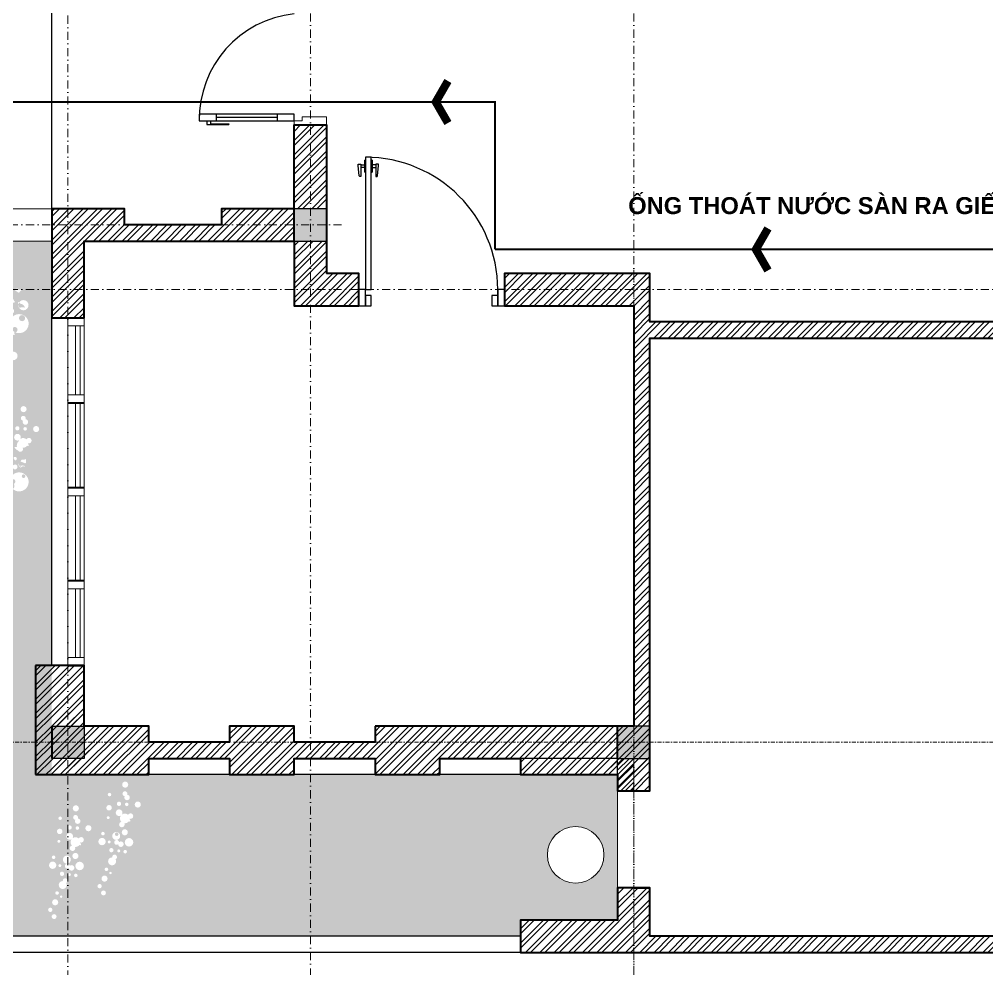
# Model space of a CAD drawing. Header units: millimetres. Extents: x 615730 to 2792744, y 139412 to 597571.
# Drawn here: x 719602 to 725585, y 266672 to 272544 of the extents above; entities that cross this region are included whole.
import ezdxf

# ---------------------------------------------------------------- set-up
doc = ezdxf.new("R2010")
doc.units = ezdxf.units.MM
doc.header["$MEASUREMENT"] = 0
for name, pattern in [('DASHDOT', [1, 0.5, -0.25, 0, -0.25]), ('DASHED2', [0.375, 0.25, -0.125]), ('HIDDEN2', [0.1875, 0.125, -0.0625])]:
    doc.linetypes.add(name, pattern=pattern)
doc.layers.get('0').update_dxf_attribs({"lineweight": 5})
for name, color, linetype, lineweight in [('AN_0.20', 2, 'Continuous', 20), ('CAT', 11, 'Continuous', 40), ('net dut', 6, 'DASHDOT', 40), ('NET-THAY', 4, 'Continuous', 20), ('NETNGOAITUONG', 1, 'Continuous', 40), ('NTHAY1', 61, 'Continuous', 25), ('thay', 7, 'Continuous', 15), ('TIM TRUC', 149, 'DASHDOT', 9), ('VATDUNG', 33, 'Continuous', 13), ('VLIEU', 250, 'Continuous', 9)]:
    doc.layers.add(name, color=color, linetype=linetype, lineweight=lineweight)
for name, color, linetype in [('CUA', 132, 'Continuous'), ('DOORS', 1, 'Continuous'), ('NET MANH', 252, 'Continuous'), ('SWING', 7, 'Continuous'), ('VL', 155, 'Continuous')]:
    doc.layers.add(name, color=color, linetype=linetype)
doc.styles.get("Standard").update_dxf_attribs({"font": ''})
doc.styles.get('Standard').set_extended_font_data('VNI-Avo')
pattern_1 = [(45, (54927.35999999975, -22939.3681772112), (-44.19417382415921, 44.19417382415922), []), (45, (54927.35999999975, -22908.1181772112), (-44.19417382415921, 44.19417382415922), [])]

# ---------------------------------------------------------------- blocks, each defined once
blk = doc.blocks.new('08PDRR02')
at = {"color": 0, "linetype": 'ByBlock'}
for p, q in [((1, 0), (0, 0)), ((0, 0), (0, -1)), ((1, -1), (1, 0)), ((0, -1), (1, -1))]:
    blk.add_line(p, q, dxfattribs=at)
blk = doc.blocks.new('08PDNB02')
at = {"color": 0, "linetype": 'ByBlock'}
for p, q in [((1.25, -0.5483018759876472), (1.25, 2.75)), ((1.25, 2.75), (1.539900709176152, 2.75)), ((1.539900709176152, 2.75), (1.689593226811208, 2.591192086091187)), ((1.689593226811208, 2.591192086091187), (1.94815302999903, -0.1292195517867825)), ((0, -1.625), (0, 1.625)), ((0, 1.625), (0.25, 1.625)), ((0.25, -1.625), (0.25, 1.625)), ((0.25, 0.375), (1.25, 0.375)), ((0.25, -1.625), (0, -1.625)), ((1.25, -0.375), (0.25, -0.375)), ((1.94815302999903, -0.5483018759876472), (1.25, -0.5483018759876472)), ((1.94815302999903, -0.1292195517867825), (1.94815302999903, -0.5483018759876472))]:
    blk.add_line(p, q, dxfattribs=at)
blk = doc.blocks.new('*U45')
at = {"layer": 'DOORS', "color": 0, "linetype": 'Continuous', "ltscale": 200}
for p, q in [((0, 15), (2.449212707644754e-15, 54.99999999999999)), ((900, 15), (900, 54.99999999999999)), ((-7.347638122934262e-15, -24.99999999999999), (-1.285836671513496e-14, -54.99999999999999)), ((900, -24.99999999999999), (900, -54.99999999999999))]:
    blk.add_line(p, q, dxfattribs=at)
at = {"layer": 'SWING', "color": 1, "linetype": 'Continuous', "ltscale": 200}
blk.add_arc((0, 54.99999999999999), 900, 0, 90, dxfattribs=at)
at = {"layer": 'DOORS', "color": 8, "linetype": 'Continuous', "ltscale": 200, "xscale": 25.4, "yscale": 25.4, "zscale": 25.4, "rotation": 180}
blk.add_blockref('08PDNB02', (5.143346686053984e-14, 895), dxfattribs=at)
at = {"layer": 'DOORS', "color": 0, "linetype": 'Continuous', "ltscale": 200, "xscale": 900, "yscale": 39.99999999999999, "rotation": 90}
blk.add_blockref('08PDRR02', (0, 54.99999999999999), dxfattribs=at)
at = {"layer": 'DOORS', "color": 8, "linetype": 'Continuous', "ltscale": 200, "xscale": 25.4, "yscale": -25.4, "zscale": 25.4}
blk.add_blockref('08PDNB02', (40.00000000000004, 895), dxfattribs=at)
at = {"layer": 'DOORS', "color": 0, "linetype": 'Continuous', "ltscale": 200, "xscale": 45, "yscale": 110}
for p in [(-45, 54.99999999999999), (900, 54.99999999999999)]:
    blk.add_blockref('08PDRR02', p, dxfattribs=at)
at = {"layer": 'DOORS', "color": 1, "linetype": 'Continuous', "ltscale": 200, "xscale": 39.99999999999999, "yscale": 69.99999999999999}
for p in [(0, 15), (860, 15)]:
    blk.add_blockref('08PDRR02', p, dxfattribs=at)

msp = doc.modelspace()

# ---------------------------------------------------------------- hatches: boundary and pattern name
at = {"layer": 'VLIEU', "ltscale": 10}
h = msp.add_hatch(dxfattribs=at)
h.set_pattern_fill('STEEL', color=256, scale=500, style=0)
h.set_pattern_definition(pattern_1)
h.paths.add_polyline_path([(721502.2038569878, 271890.786179322), (721302.203856988, 271890.7861793221), (721302.2038569875, 271372.201273662), (721502.2038569878, 271372.201273662)])
h.paths.add_polyline_path([(721502.2038569878, 271172.201273662), (721302.2038569875, 271172.201273662), (721302.2038569875, 270772.2012736623), (721702.2038569876, 270772.2012736623), (721702.2038569876, 270872.2007060981), (721702.2038569876, 270972.2012736623), (721502.2038569875, 270972.2012736623)])
h.paths.add_polyline_path([(723502.4818717848, 270972.2012736623), (722602.4818717848, 270972.2012736622), (722602.4818717848, 270772.2012736623), (723402.4818717849, 270772.2012736623), (723402.4818717849, 268172.2012736622), (721802.4818717848, 268172.2012736622), (721802.4818717847, 268072.2012736622), (721302.4818717847, 268072.2012736623), (721302.4818717847, 268172.2012736622), (720902.481871785, 268172.2012736622), (720902.4818717848, 268072.2012736621), (720402.4818717849, 268072.2012736619), (720402.4818717849, 268172.2012736622), (720002.481871785, 268172.2012736623), (720002.4818717848, 268547.2012736623), (719802.4818717848, 268547.2012736624), (719802.4818717849, 267872.2012736623), (720402.4818717849, 267872.2012736623), (720402.4818717849, 267972.2012736619), (720902.4818717849, 267972.201273662), (720902.4818717849, 267872.2012736623), (721302.4818717847, 267872.2012736623), (721302.4818717847, 267972.2012736622), (721802.4818717848, 267972.2012736622), (721802.4818717848, 267872.2012736623), (722202.4818717847, 267872.2012736623), (722202.4818717847, 267972.201273663), (722702.4818717848, 267972.2012736624), (722702.4818717848, 267872.2012736623), (723302.4818717848, 267872.2012736623), (723302.4818717848, 267772.2012736942), (723502.4818717848, 267772.2012736942), (723502.4818717849, 270572.2012736622), (726302.449559678, 270572.2012736622), (726302.449559678, 270972.2012736622), (725802.9418513179, 270972.2012736622), (725802.9418513179, 270672.2012736623), (723502.4818717848, 270672.2012736623)])
h.paths.add_polyline_path([(725902.9418513075, 270872.2012736622), (726202.449559678, 270872.2012736623), (726202.4495596777, 270672.2012736623), (725902.9418513179, 270672.2012736623)], flags=16)
h = msp.add_hatch(dxfattribs=at)
h.set_pattern_fill('STEEL', color=256, scale=500, style=0)
h.set_pattern_definition(pattern_1)
h.paths.add_polyline_path([(720002.4818717849, 271172.2012736622), (721302.2038569876, 271172.2012736622), (721302.2038569876, 271372.2012736623), (720852.4818718168, 271372.2012736622), (720852.4818718168, 271272.2012736622), (720252.4818717848, 271272.2012736622), (720252.4818717848, 271372.2012736623), (719802.4818717848, 271372.2012736622), (719802.485440801, 270697.2012736732), (720002.4854408009, 270697.201273673)])
h = msp.add_hatch(dxfattribs=at)
h.set_pattern_fill('DOTS', color=256, scale=800, style=0)
h.set_pattern_definition([(0, (143025.5651060522, 3649.573645811004), (25, 50), [0, -50])])
h.paths.add_polyline_path([(719802.4818717848, 270872.201273662), (719628.7193019177, 270872.201273662, 0.2791698936908309), (719601.1169252056, 270852.5591496853, -0.1496788180457777), (719573.2854586645, 270872.201273662), (719350.6803190347, 270872.201273662, -0.1251386798764001), (719352.0552786659, 270866.7935604277, -1), (719329.4117946625, 270866.7935604277, -0.1251386798764001), (719330.7867542936, 270872.201273662), (719310.4686257911, 270872.201273662, -1.045165343723486), (719291.6328523753, 270872.201273662), (719267.9209340485, 270872.201273662, -0.8483402534995225), (719242.2057010162, 270876.4498423247, -1.178772309665679), (719267.9209340485, 270872.201273662), (719291.6328523753, 270872.201273662, -0.9567864127961032), (719310.4686257911, 270872.201273662), (719330.7867542936, 270872.201273662, -0.5945670214746778), (719350.6803190347, 270872.201273662), (719573.2854586645, 270872.201273662, -0.01813803687176784), (719570.8244532163, 270875.6281940514, 0.001629016835042379), (719571.035270643, 270875.3131840538, 0.01519257728413483), (719592.4678373883, 270879.8775868579, 0.07301659489293857), (719589.0908961538, 270872.201273662), (719802.4818717848, 270872.2012736619), (719802.4818717848, 271172.2012736621), (719431.5518011764, 271172.2012736621, -0.206447565133079), (719437.4654415888, 271158.4893233104, -1), (719399.7579196861, 271158.4893233104, -0.206447565133079), (719405.6715600985, 271172.2012736621), (719311.8779226171, 271172.2012736621, -0.1986346321400656), (719315.7366504808, 271162.8713825228, -1), (719289.3194858091, 271162.8713825228, -0.1986346321400656), (719293.1782136727, 271172.2012736621), (719002.9517402073, 271172.2012736621), (719003.7822002441, 268072.2012736626), (719802.4818717848, 268072.2012736628)])
h.paths.add_polyline_path([(719479.2129367671, 269463.2205863892, -1), (719509.3791118439, 269463.2205863892, -1)], flags=16)
h.paths.add_polyline_path([(719457.3202344906, 269504.9389104385, -1), (719483.7373991623, 269504.9389104385, -1)], flags=16)
h.paths.add_polyline_path([(719481.9884696567, 269551.4191939613, -1), (719519.6959915593, 269551.4191939613, -1)], flags=16)
h.paths.add_polyline_path([(719530.2160918573, 269586.3110974227, -1), (719545.2991793957, 269586.3110974227, -1)], flags=16)
h.paths.add_polyline_path([(719501.3247848079, 269608.8342019307, -1), (719523.9682688112, 269608.8342019307, -1)], flags=16)
h.paths.add_polyline_path([(719643.7280640029, 269819.4269862195, 0.02050420258024211), (719639.7956922936, 269824.8933972853, -0.3236611527089041), (719618.041726565, 269820.9260401377, 0.1026758376668293), (719609.6110565471, 269809.1671239454, 0.02094026839648554), (719637.7106200705, 269798.1088666673, -0.05280690202155298), (719642.6548299931, 269800.6618692913, 0.02583207265718229)], flags=16)
h.paths.add_polyline_path([(719461.7934144964, 269814.1842350728, -0.006662065699599411), (719461.6271229457, 269814.1841176955), (719461.8581709042, 269809.5689003912)], flags=0)
h.paths.add_polyline_path([(719468.8837663057, 269677.5547372087), (719466.3827054065, 269673.221912782), (719463.6309139144, 269668.3284451483), (719460.6139820005, 269662.7284134707), (719455.4383540093, 269652.5976669165), (719453.7270575808, 269648.8249746059), (719458.8406473509, 269659.4367481298), (719464.6508855071, 269670.2217173206), (719471.2470523803, 269681.6488812703), (719473.1913356847, 269685.1221398685), (719475.0261834938, 269688.6283996711), (719476.6650580573, 269692.0367389554), (719478.119487207, 269695.3721178403), (719479.400998782, 269698.6594964702), (719480.5211206191, 269701.9238349689), (719481.4913805544, 269705.1900934699), (719482.3233064249, 269708.4832321058), (719483.0284260667, 269711.8282110051), (719483.6181503277, 269715.2322920076), (719484.1034220975, 269718.6319437568), (719484.495067274, 269721.9459366092), (719484.8039117566, 269725.0930409313), (719485.0407814444, 269727.9920270629), (719485.2739227277, 269731.4013490966), (719485.341900033, 269732.7207261692), (719484.929709802, 269725.6237611378), (719483.6450644437, 269714.753448421), (719481.2550434243, 269703.4155570859), (719476.846935565, 269692.1077235485), (719472.554929577, 269683.9060144009)], flags=16)
h.paths.add_polyline_path([(719402.2874752424, 269716.0704474135, 1.06115183113403e-06), (719402.2861363627, 269716.0697050425, -0.001886247379527131), (719402.5565465507, 269714.8388353488, 0.001304667385700557)], flags=16)
h.paths.add_polyline_path([(719508.0060216527, 269781.5995381351, -1.021745454102014), (719462.7414045708, 269780.6257127369, -0.2178648780056405), (719470.5777781098, 269797.7565585023, -0.004883071584761554), (719469.9464027606, 269798.6832054947), (719469.9463628735, 269798.6832652821, -0.1009053324029514), (719461.2849794017, 269819.9229889958, 0.09393504281357608), (719440.1688563934, 269823.2851658151, 0.1425181085463559), (719424.7964191571, 269818.3176368934, 0.05798291340595245), (719410.346641282, 269805.8593981183, 0.05832603439316813), (719399.220588085, 269790.5005766408, 0.02325490794928599), (719397.5491021526, 269787.1596903027, -0.0004238351756505598), (719397.4133055964, 269787.08527067, -0.07022105987329492), (719410.3470208949, 269805.8598109995, -0.05798095091623061), (719424.7963489026, 269818.3175892735, -0.1425194425514286), (719440.1689227083, 269823.2851677669, -0.1001243150340452), (719462.6040091714, 269819.430291003, 0.1001247843357809), (719471.333604811, 269840.4538991794), (719471.3336111372, 269840.4539313824), (719471.3336072423, 269840.4539115558, -1.031593876193405e-06), (719471.3335842431, 269840.4537944822, -0.1073748048279969), (719461.663781242, 269818.0778299887, 0.092625769421009), (719469.946415319, 269798.6831866708, 0.009685474083335345), (719470.5859737048, 269797.7636386371, -0.6269639889141899), (719508.0060216527, 269781.5995381351, 0.03514441359745466), (719519.4556035313, 269781.3505048688), (719519.4556587987, 269781.3505075522, -0.03514458339990316)], flags=16)
h.paths.add_polyline_path([(719563.961188306, 269725.5095538672, 0.01335148516330823), (719561.5000262695, 269726.2284117793, 196.3611499000912), (719562.3936633723, 269727.0278669419, 0.0124426353236436)], flags=16)
h.paths.add_polyline_path([(719555.6463844385, 269723.1956089447, 0.05251700118202779), (719551.9204880667, 269717.7063037271, 0.1276141162586946)], flags=16)
h.paths.add_polyline_path([(719523.0631481021, 269657.9592749362, -0.4188400221175216), (719547.979940302, 269682.4861991835, -1.090684520461011), (719577.9199443912, 269685.0884213656, -0.3085839560969184), (719568.3409267426, 269671.0454606971, -0.1416120249984353), (719572.1230967807, 269657.9592749362, -1)], flags=16)
h.paths.add_polyline_path([(719581.7139774824, 269716.7963197881, -0.003412223694273818), (719581.3260951819, 269716.9468293874, -0.01299634943628723), (719582.1801406154, 269716.2957568676, -0.0181455071859842)], flags=0)
h.paths.add_polyline_path([(719617.2023571028, 269717.9749514051, -1), (719639.8458411061, 269717.9749514051, -1)], flags=0)
h.paths.add_polyline_path([(719535.9908281225, 269785.30989983, -0.2133897436996395), (719539.1348172438, 269778.2785707927, -1), (719520.2657139054, 269778.2785707927, -0.6482750166394827), (719535.9908281224, 269785.30989983, 0.03037123677267972), (719555.9142562833, 269797.7805057758, -0.001009145487411263), (719555.843570716, 269797.8498980108, -0.01873325780013473), (719553.114678344, 269795.818976797), (719553.114764779, 269795.8190362274, -0.02595484025569606)], flags=16)
h.paths.add_polyline_path([(719568.3279709546, 269860.8100357473, 1.733178779319431e-06), (719568.3277917183, 269860.809849299)], flags=16)
h.paths.add_polyline_path([(719565.7981940744, 269831.0066256232, 0.1161692493581498), (719578.1149506315, 269815.1141420524, 0.3615635690357422), (719587.3681217341, 269826.237387389, 0.8030463452872454)], flags=16)
h.paths.add_polyline_path([(719616.0854431518, 269773.9853688201, -0.3687798659128179), (719637.0393035751, 269777.1306866322, 0.02815903798309113), (719636.7947557743, 269780.365095267, 0.2497367862189196), (719606.048456952, 269780.8491887708, -0.1851382739058737)], flags=16)
h.paths.add_polyline_path([(719560.739824023, 269775.4340803579, -1), (719590.9299693668, 269775.4340803579, -1)], flags=16)
h.paths.add_polyline_path([(719622.6214652691, 269763.4925901763, -0.02607014872972304), (719617.5826057422, 269766.8626925799, -0.3423753387093789), (719596.0175440955, 269799.1421593759, 0.1720216887169017), (719617.6302142105, 269766.8271636713, -0.1041171312763483)], flags=16)
h.paths.add_polyline_path([(719479.7394719756, 269829.9362471406, -1), (719502.3822559825, 269829.9362471406, -1)], flags=16)
h.paths.add_polyline_path([(719550.410660423, 269855.3361902834), (719550.4107071478, 269855.3363288254)], flags=16)
h.paths.add_polyline_path([(719523.9589505454, 269919.108250959, -0.4156655146779393), (719514.4776534184, 269928.5426868225, -0.5466488079373537), (719527.8475128212, 269937.1173074112, -0.01146545179406064), (719529.6658989056, 269942.8827239792, -0.3206630327424461), (719520.328479841, 269975.1318205395, -0.2657417850283385), (719511.958284398, 269989.7684031005, -1), (719545.9228104065, 269989.7684031005, -0.5801011103979962), (719520.328479841, 269975.1318205395, 0.3206630327428263), (719529.6658989057, 269942.8827239792, 0.01146545179412707), (719527.8475128212, 269937.1173074112, -0.2544966776425579), (719533.2495131558, 269929.8937764716, 0.2508931967160348), (719571.614319641, 269951.5342659118, -0.09377545045952086), (719570.1806360238, 269959.1112811806, -1), (719611.6588313394, 269959.1112811806, -0.1337764366802775), (719608.793121859, 269948.592147817, -0.3530653573052666), (719646.6034833789, 269946.2876716793, -0.7694270981227407), (719678.3116021269, 269937.8811963595, -0.5047524582169424), (719656.3453157521, 269921.665500399, -0.05010808312551202), (719655.278958095, 269915.7293858817, -0.4356708998420343), (719661.3506384785, 269910.0838171784, -0.7319499690025187), (719651.0641365846, 269906.821640173, -0.2751212240202434), (719622.9840950358, 269894.0176871861, -0.02313699333669648), (719623.6651039053, 269892.602150671, -0.009877444449969762), (719624.9284528128, 269892.8724326615, 0.009877444449969762), (719623.6651039053, 269892.602150671, -0.1008762436740893), (719625.0198853721, 269885.9554163192, -0.7467220224844348), (719593.7954163878, 269876.7057230503, -0.1318569367985414), (719571.0352706431, 269896.4896047154, 0.01173331203679479), (719587.6132930347, 269899.9004545775, -0.2637591290935689), (719597.6543858274, 269933.5515065254, -0.07237729262956603), (719601.5620566007, 269941.3109684152, -0.4633626219100899), (719571.614319641, 269951.5342659118, -0.2508931967162197), (719533.2495131558, 269929.8937764715, -0.4554604529848953), (719523.9589505455, 269919.108250959, 0.005055773092207235), (719523.6064336852, 269916.4656259425), (719523.6064164288, 269916.4654857817), (719523.6064280764, 269916.4655803867), (719523.60641759, 269916.465495214, -0.005056022873058241)], flags=16)
h.paths.add_polyline_path([(719414.362732351, 269901.11284488), (719414.3628974356, 269901.112814843)], flags=16)
h.paths.add_polyline_path([(719438.8776862997, 269974.571969829, 257.5233085118368), (719438.7196447621, 269974.7057645078, 1047.331228043867), (719438.681104264, 269974.7390375772, 359.0759797726528), (719438.5694214307, 269974.8369238578, 0.007622861196941244), (719438.8776806965, 269974.5719744984)], flags=16)
h.paths.add_polyline_path([(719577.1100482494, 270014.0527735002, -1), (719603.5272129211, 270014.0527735002, -1)], flags=16)
h.paths.add_polyline_path([(719626.9502390422, 270010.7102594079, -1), (719649.5930230492, 270010.7102594079, -1)], flags=16)
h.paths.add_polyline_path([(719687.5484821264, 270009.6707142878, -1), (719725.2560040291, 270009.6707142878, -1)], flags=16)
h.paths.add_polyline_path([(719623.1689960887, 270053.2384942072, -0.1263117243047183), (719625.2673086582, 270061.4120613672, -0.3821787446142663), (719611.8380151895, 270076.4152543297, -1), (719642.0288605297, 270076.4152543297, -0.1065256808995646), (719640.689051494, 270070.1979495173, -0.4047218881372984), (719657.1058445782, 270053.2384942072, -1)], flags=16)
h.paths.add_polyline_path([(719520.3543780219, 270071.18510064, -1), (719542.9971620289, 270071.18510064, -1)], flags=16)
h.paths.add_polyline_path([(719392.0814029769, 270149.0738976834, -1), (719422.2475780536, 270149.0738976834, -1)], flags=16)
h.paths.add_polyline_path([(719609.7953084987, 270132.6789206105, -1), (719647.5028304014, 270132.6789206105, -1)], flags=16)
h.paths.add_polyline_path([(719370.1887007003, 270190.7922217327, -1), (719396.605865372, 270190.7922217327, -1)], flags=16)
h.paths.add_polyline_path([(719394.8569358664, 270237.2725052555, -1), (719432.564457769, 270237.2725052555, -1)], flags=16)
h.paths.add_polyline_path([(719443.084558067, 270272.164408717, -1), (719458.1676456054, 270272.164408717, -1)], flags=16)
h.paths.add_polyline_path([(719414.1932510176, 270294.687513225, -1), (719436.836735021, 270294.687513225, -1)], flags=16)
h.paths.add_polyline_path([(719435.9316143119, 270343.8125862305, -0.4188400221175216), (719460.8484065117, 270368.3395104777, -1.090684520461011), (719490.788410601, 270370.9417326598, -0.3085839560969184), (719481.2093929524, 270356.8987719913, -0.1416120249984353), (719484.9915629905, 270343.8125862305, -1)], flags=16)
h.paths.add_polyline_path([(719530.0708233125, 270403.8282626993, -1), (719552.7143073159, 270403.8282626993, -1)], flags=16)
h.paths.add_polyline_path([(719442.8647296663, 270413.4845445963, -1), (719469.281894338, 270413.4845445963, -1)], flags=16)
h.paths.add_polyline_path([(719492.2826903145, 270408.8198045543, -1), (719511.1368451521, 270408.8198045543, -1)], flags=16)
h.paths.add_polyline_path([(719498.019867587, 270449.4103566908, -0.6255436673311251), (719473.6082902327, 270461.2873916521, -0.948349717457897), (719503.7136881398, 270462.8846879004, -0.6468157331623009), (719531.9668633708, 270450.1817829444, -0.9775337329442508)], flags=16)
h.paths.add_polyline_path([(719375.6098707805, 270466.4790240311, -1), (719420.8954387943, 270466.4790240311, -1)], flags=16)
h.paths.add_polyline_path([(719538.6871731854, 270461.8969262833, -1), (719591.5208025324, 270461.8969262833, -1)], flags=16)
h.paths.add_polyline_path([(719433.1341801152, 270464.1318820869, -1), (719452.0032834536, 270464.1318820869, -1)], flags=16)
h.paths.add_polyline_path([(719461.3990531686, 270501.1797383373, -1), (719510.4773514898, 270501.1797383373, -1)], flags=16)
h.paths.add_polyline_path([(719477.6121535796, 270512.0906986832, -1), (719500.236587944, 270512.0906986832, -1)], flags=0)
h.paths.add_polyline_path([(719392.6079381853, 270515.7895584348, -1), (719415.2507221922, 270515.7895584348, -1)], flags=16)
h.paths.add_polyline_path([(719520.1743049172, 270523.8058420222, -1), (719557.9132115907, 270523.8058420222, -1)], flags=16)
h.paths.add_polyline_path([(719461.7934144964, 270793.0078144111, -0.006662065699599411), (719461.6271229457, 270793.0076970339), (719461.8581709042, 270788.392479729)], flags=16)
h.paths.add_polyline_path([(719503.9238255733, 270571.8087276134, -0.3617409621655041), (719517.8254615747, 270588.5092364085, -0.1991286138631153), (719508.9722382894, 270609.8576837689, -0.1265645266707661), (719512.7170581666, 270624.4148163224, -0.01685252239146907), (719511.8462853435, 270625.8549762959, -0.1123313450343291), (719502.78488191, 270624.2497783388, -0.001264226256619451), (719502.9485352638, 270623.9685347569, 0.001264226256619451), (719502.78488191, 270624.2497783388, -0.4036139171728475), (719483.0506135022, 270645.2149570303, 0.06987746570895532), (719466.9380257835, 270653.0075261501), (719466.382705409, 270652.0454921222), (719463.6309139131, 270647.1520244883), (719460.6139820013, 270641.5519928107), (719455.438354009, 270631.4212462549), (719453.7270575749, 270627.6485539346), (719458.840647356, 270638.2603274781), (719464.6508855051, 270649.0452966572), (719471.2470523583, 270660.4724605711), (719473.1913356825, 270663.9457192046), (719475.0261834945, 270667.45197901), (719476.6650580561, 270670.860318291), (719478.1194872068, 270674.1956971803), (719479.4009987827, 270677.4830758083), (719480.5211206195, 270680.7474143082), (719481.4913805538, 270684.0136728064), (719482.3233064245, 270687.3068114438), (719483.0284260671, 270690.651790344), (719483.6181503284, 270694.0558713428), (719484.1034220974, 270697.4555230966), (719484.4950672738, 270700.7695159504), (719484.8039117561, 270703.9166202642), (719485.0407814444, 270706.8156063983), (719485.273922728, 270710.2249284434), (719485.3419000324, 270711.5443054952), (719484.9297098017, 270704.4473404727), (719483.6450644439, 270693.57702776), (719481.2550434241, 270682.2391364236), (719476.8469355645, 270670.9313028867), (719472.5549295768, 270662.729593739), (719468.8837663057, 270656.3783165471), (719466.9380257834, 270653.00752615, -0.06987746570906875), (719483.0506135022, 270645.2149570304, -0.6889522554692592), (719519.4287069719, 270658.5838696188, -0.04739962565462066), (719523.5502691003, 270660.8927312535, 0.2316660395633185), (719536.3343532379, 270639.8932521097, -0.2112528267937542), (719559.4719495886, 270632.1409829735, -0.7694270981227407), (719591.1800683367, 270623.7345076537, -0.5047524582169424), (719569.2137819618, 270607.5188116932, -0.05010808312551202), (719568.1474243047, 270601.582697176, -0.4356708998420343), (719574.2191046883, 270595.9371284726, -0.7319499690025187), (719563.9326027944, 270592.6749514673, -0.2751212240202434), (719535.8525612456, 270579.8709984803, -0.1243033576887699), (719537.8883515819, 270571.8087276134, -1)], flags=16)
h.paths.add_polyline_path([(719402.2874752424, 270694.8940267519, 1.06115183113403e-06), (719402.2861363627, 270694.8932843808, -0.001886247379527131), (719402.5565465507, 270693.6624146872, 0.001304667385700557)], flags=16)
h.paths.add_polyline_path([(719427.3461196282, 270614.3959981167, -1), (719446.2152229666, 270614.3959981167, -1)], flags=16)
h.paths.add_polyline_path([(719191.4223743269, 270612.0391954118, -1), (719221.5885494036, 270612.0391954118, -1)], flags=16)
h.paths.add_polyline_path([(719169.5296720503, 270653.7575194612, -1), (719195.946836722, 270653.7575194612, -1)], flags=16)
h.paths.add_polyline_path([(719424.8267506077, 270675.6217143948, -1), (719458.7912766163, 270675.6217143948, -1)], flags=16)
h.paths.add_polyline_path([(719326.3764379886, 270719.0901033063, 1.366103059881448e-06), (719326.3767909483, 270719.0900379029, -1.092573543117164e-06)], flags=16)
h.paths.add_polyline_path([(719482.3094498259, 270767.1076821427), (719482.3095999461, 270767.1076157864, -1.419121430205162e-06)], flags=16)
h.paths.add_polyline_path([(719567.7965368773, 270788.4904869742, 0.00584580416464607), (719575.2139252742, 270796.504584301, -0.2185151315939041), (719561.9167084442, 270830.5865634864, 0.04497890011898032), (719559.4480691233, 270824.3597761321, -0.07872151121937748), (719560.371296611, 270818.5322319047, -0.1233098575820852), (719558.1460620069, 270809.6464897563, 0.1598088619364221)], flags=16)
h.paths.add_polyline_path([(719558.602675706, 270705.0773148705, 0.03054330636604717), (719557.5098400894, 270705.9230735268, 0.06169008405328937), (719545.7200605917, 270706.5032447139, 0.2744915960169942), (719539.8187052519, 270696.5635707022, 0.3449378511415891), (719548.425178578, 270685.5725228235, -0.1792548040222803)], flags=16)
h.paths.add_polyline_path([(719638.1244702388, 270695.524025582, -1), (719600.4169483362, 270695.524025582, -1)], flags=0)
h.paths.add_polyline_path([(719489.9785144591, 270699.9060847944, -1), (719516.3956791308, 270699.9060847944, -1)], flags=16)
h.paths.add_polyline_path([(719194.1979072164, 270700.2378029839, -1), (719231.905429119, 270700.2378029839, -1)], flags=16)
h.paths.add_polyline_path([(719562.3936633723, 270705.8514462803, 89.07896967459651), (719564.4198037486, 270707.5483379099, 0.0112259942345408), (719562.3936633723, 270705.8514462803, -0.1106603897863705), (719552.2717282157, 270722.1392707971, -0.4015933128421109), (719536.0374622984, 270739.0918055014, -0.1263117243047183), (719538.135774868, 270747.2653726614, -0.3821787446142663), (719524.7064813992, 270762.268565624, -1), (719554.8973267394, 270762.268565624, -0.1065256808995646), (719553.5575177037, 270756.0512608115, -0.4047218881372984), (719569.974310788, 270739.0918055014, -0.4269474473597443), (719552.2717282157, 270722.1392707971, 0.1106603897866629)], flags=16)
h.paths.add_polyline_path([(719242.425529417, 270735.1297064454, -1), (719257.5086169554, 270735.1297064454, -1)], flags=16)
h.paths.add_polyline_path([(719516.2399633317, 270792.0785021284, -0.05798087175081409), (719498.2718477249, 270785.6656124782, -1.44533533742397e-06), (719498.2716848489, 270785.6655748606, 0.05798383423263697), (719516.2406874862, 270792.0788596921, 0.05832512012679757), (719532.1541944516, 270802.3954266314), (719532.1542208389, 270802.3954484848, -0.05832770925987227)], flags=16)
h.paths.add_polyline_path([(719604.7244326121, 270758.9550328915, -0.2620050552180015), (719636.7947557743, 270759.1886746053, 0.3764720878292945), (719608.1892633494, 270784.2223813717, -0.02830581359076295), (719609.6110565473, 270787.9907032838, -0.01173331203678358), (719594.2997924435, 270795.2038797508, 0.1665990127305149)], flags=16)
h.paths.add_polyline_path([(719616.8804502457, 270745.9297798881, 0.0002500227523497622), (719616.9102553577, 270745.9190668802, 3999.635995531633)], flags=16)
h.paths.add_polyline_path([(719433.2228442316, 270757.0384119342, -1), (719455.8656282387, 270757.0384119342, -1)], flags=16)
h.paths.add_polyline_path([(719235.2725856618, 270806.7778839589, -0.4188400221175216), (719260.1893778617, 270831.3048082062, -1.090684520461011), (719290.129381951, 270833.9070303882, -0.3085839560969184), (719280.5503643024, 270819.8640697197, -0.1416120249984353), (719284.3325343404, 270806.7778839589, -1)], flags=16)
h.paths.add_polyline_path([(719213.5342223676, 270757.6528109534, -1), (719236.177706371, 270757.6528109534, -1)], flags=16)
h.paths.add_polyline_path([(719414.362732351, 270879.9364242184), (719414.3628974356, 270879.9363941814)], flags=16)
h.paths.add_polyline_path([(719343.3779758449, 270908.923895698, -0.09462611556821224), (719331.2521236942, 270914.5215241588, -1.017950970626333), (719297.360838937, 270912.3756544192, -0.6255436673311251), (719272.9492615827, 270924.2526893805, -0.948349717457897), (719303.0546594898, 270925.8499856289, -0.6184534023545084), (719331.2521236942, 270914.5215241588, 0.09462611556803625), (719343.3779758449, 270908.923895698, -0.1633508538504949), (719338.0281445354, 270924.8622240117, -1), (719390.8617738824, 270924.8622240117, -0.7191718159512451)], flags=16)
h.paths.add_polyline_path([(719438.8776862997, 270953.3955491674, 257.5233085118368), (719438.7196447621, 270953.5293438461, 1047.331228043867), (719438.681104264, 270953.5626169156, 359.0759797726528), (719438.5694214307, 270953.6605031962, 0.007622861196941244), (719438.8776806965, 270953.3955538368)], flags=16)
h.paths.add_polyline_path([(719174.9508421305, 270929.4443217595, -1), (719220.2364101443, 270929.4443217595, -1)], flags=16)
h.paths.add_polyline_path([(719232.4751514652, 270927.0971798153, -1), (719251.3442548036, 270927.0971798153, -1)], flags=16)
h.paths.add_polyline_path([(719260.7400245186, 270964.1450360658, -1), (719309.8183228398, 270964.1450360658, -1)], flags=16)
h.paths.add_polyline_path([(719276.9531249296, 270975.0559964117, -1), (719299.577559294, 270975.0559964117, -1)], flags=0)
h.paths.add_polyline_path([(719319.5152762672, 270986.7711397506, -1), (719357.2541829407, 270986.7711397506, -1)], flags=16)
h.paths.add_polyline_path([(719191.9489095353, 270978.7548561632, -1), (719214.5916935422, 270978.7548561632, -1)], flags=16)
h.paths.add_polyline_path([(719303.2647969233, 271034.7740253418, -0.3617409621655041), (719317.1664329247, 271051.4745341369, -0.1991286138631153), (719308.3132096394, 271072.8229814973, -0.1539560340617743), (719313.7714941604, 271090.1295774379, -0.5824465629006959), (719282.3900735835, 271107.9298902033, -1), (719323.8682688992, 271107.9298902033, -0.1337764366802775), (719321.0025594187, 271097.4107568396, -0.3530653573052666), (719358.8129209386, 271095.1062807019, -0.7694270981227407), (719390.5210396866, 271086.6998053821, -0.5047524582169424), (719368.5547533118, 271070.4841094217, -0.05010808312551202), (719367.4883956547, 271064.5479949044, -0.4356708998420343), (719373.5600760382, 271058.902426201, -0.7319499690025187), (719363.2735741443, 271055.6402491957, -0.2751212240202434), (719335.1935325955, 271042.8362962087, -0.1243033576887699), (719337.2293229318, 271034.7740253418, -1)], flags=16)
h.paths.add_polyline_path([(719226.6870909781, 271077.3612958451, -1), (719245.5561943166, 271077.3612958451, -1)], flags=16)
h.paths.add_polyline_path([(719224.1677219577, 271138.5870121232, -1), (719258.1322479662, 271138.5870121232, -1)], flags=16)
h.paths.add_polyline_path([(719339.1596766019, 271159.5288684306, -1), (719361.8024606089, 271159.5288684306, -1)], flags=16)
h.paths.add_polyline_path([(719902.4818717848, 267872.2012736623), (719802.4818717848, 267872.2012736623), (719802.4818717848, 268072.2012736628), (719003.7822002441, 268072.2012736626), (719004.1036686455, 266872.2012736621), (719902.4818717849, 266872.2012736622), (719902.4818717849, 267291.8306982418, -0.4824534005474498), (719883.9858654252, 267306.537664925, -0.4824534005474498), (719902.4818717849, 267321.2446316082), (719902.4818717849, 267322.6781880368, -0.4907231326031582), (719871.7766283611, 267346.4300116102, -0.4907231326031582), (719902.4818717849, 267370.1818351836), (719902.4818717849, 267473.080205688, -0.2479863855327936), (719893.426677426, 267490.2148657477, -0.2479863855320488), (719902.4818717849, 267507.3495258074), (719902.4818717849, 267537.9703865258, -0.1448102361948952), (719900.3560896516, 267545.1563580672, -0.1448102361948952), (719902.4818717849, 267552.3423296086)])
h.paths.add_polyline_path([(719866.243203431, 267602.2886852071, -1), (719843.6004194241, 267602.2886852071, -1)], flags=16)
h.paths.add_polyline_path([(719869.1688518088, 267520.8719876676, -1), (719835.2043258002, 267520.8719876676, -1)], flags=16)
h.paths.add_polyline_path([(719856.592798159, 267459.6462713896, -1), (719837.7236948207, 267459.6462713896, -1)], flags=16)
h.paths.add_polyline_path([(719825.6282973847, 267361.0398317077, -1), (719802.9855133778, 267361.0398317077, -1)], flags=16)
h.paths.add_polyline_path([(719831.2730139868, 267311.7292973039, -1), (719785.987445973, 267311.7292973039, -1)], flags=16)
h.paths.add_polyline_path([(719862.380858646, 267309.3821553598, -1), (719843.5117553077, 267309.3821553598, -1)], flags=16)
h.paths.add_polyline_path([(719879.6594695305, 267258.7348178691, -1), (719853.2423048588, 267258.7348178691, -1)], flags=16)
h.paths.add_polyline_path([(719901.1659857936, 267216.1920059327, -0.30858395609836), (719891.5869681449, 267202.1490452642, -0.1416120249984353), (719895.369138183, 267189.0628595033, -1), (719846.3091895044, 267189.0628595033, -0.4188400221175216), (719871.2259817042, 267213.5897837506, -1.090684520412401)], flags=16)
h.paths.add_polyline_path([(719847.2143102135, 267139.9377864978, -1), (719824.5708262101, 267139.9377864978, -1)], flags=16)
h.paths.add_polyline_path([(719842.9420329615, 267082.5227785283, -1), (719805.2345110589, 267082.5227785283, -1)], flags=16)
h.paths.add_polyline_path([(719868.5452207979, 267117.4146819898, -1), (719853.4621332595, 267117.4146819898, -1)], flags=16)
h.paths.add_polyline_path([(719806.9834405645, 267036.0424950056, -1), (719780.5662758928, 267036.0424950056, -1)], flags=16)
h.paths.add_polyline_path([(719832.6251532461, 266994.3241709563, -1), (719802.4589781694, 266994.3241709563, -1)], flags=16)
h.paths.add_polyline_path([(721402.4818717852, 267872.2012736623), (719902.4818717848, 267872.2012736623), (719902.4818717848, 267552.3423296085, -0.7470144280441388), (719926.7732543233, 267545.1563580672, -0.747014428035967), (719902.4818717849, 267537.9703865258), (719902.4818717849, 267507.3495258075, -0.6025815851726625), (719934.9048727417, 267490.2148657477, -0.1337764366802775), (719932.0391632612, 267479.695732384, -0.3530653573052666), (719969.8495247811, 267477.3912562464, -0.7694270981227407), (720001.5576435291, 267468.9847809265, -0.5047524582169424), (719979.5913571543, 267452.7690849661, -0.05010808312551202), (719978.5249994972, 267446.8329704488, -0.4356708998420343), (719984.5966798807, 267441.1874017455, -0.7319499690025187), (719974.3101779869, 267437.9252247401, -0.2751212240202434), (719946.230136438, 267425.1212717532, -0.1243033576887699), (719948.2659267744, 267417.0590008863, -1), (719914.3014007658, 267417.0590008863, -0.3617409621655041), (719928.2030367672, 267433.7595096814, -0.1991286138631153), (719919.3498134819, 267455.1079570418, -0.1539560340617743), (719924.8080980029, 267472.4145529823, -0.2922481937323555), (719902.4818717849, 267473.080205688), (719902.4818717849, 267370.1818351836, -0.3416307537319982), (719920.8549266823, 267346.4300116102, -0.3416307537319982), (719902.4818717849, 267322.6781880368), (719902.4818717849, 267321.2446316082, -0.3196468434560844), (719914.0912633323, 267308.1349611733, -0.6468157331623009), (719942.3444385633, 267295.4320562172, -0.9775337329442508), (719908.3974427795, 267294.6606299637, -0.1099176085289996), (719902.4818717849, 267291.8306982418), (719902.4818717849, 266872.2012736622), (721402.4818717856, 266872.2012736623)])
h.paths.add_polyline_path([(720254.331522528, 267453.5666782518, -1), (720307.165151875, 267453.5666782518, -1)], flags=16)
h.paths.add_polyline_path([(720316.0612976787, 267687.1937775505, -1), (720353.7688195814, 267687.1937775505, -1)], flags=16)
h.paths.add_polyline_path([(720284.8581313044, 267599.1885636617, -0.05010808312551202), (720283.7917736473, 267593.2524491444, -0.4356708998420343), (720289.8634540308, 267587.6068804411, -0.7319499690025187), (720279.5769521369, 267584.3447034357, -0.2751212240202434), (720251.4969105881, 267571.5407504488, -0.1243033576887699), (720253.5327009244, 267563.4784795819, -1), (720219.5681749159, 267563.4784795819, -0.3617409621655041), (720233.4698109173, 267580.178988377, -0.1991286138631153), (720224.616587632, 267601.5274357374, -0.1539560340617743), (720230.074872153, 267618.8340316779, -0.5824465629006959), (720198.693451576, 267636.6343444433, -1), (720240.1716468917, 267636.6343444433, -0.1337764366802775), (720237.3059374113, 267626.1152110797, -0.3530653573052666), (720275.1162989312, 267623.810734942, -0.7694270981227407), (720306.8244176792, 267615.4042596222, -0.5047524582169424)], flags=16)
h.paths.add_polyline_path([(720235.8186542598, 267515.4755939906, -1), (720273.5575609333, 267515.4755939906, -1)], flags=16)
h.paths.add_polyline_path([(720245.7151726551, 267395.4980146678, -1), (720268.3586566584, 267395.4980146678, -1)], flags=16)
h.paths.add_polyline_path([(720213.6642169296, 267441.0801086593, -0.6255436673311251), (720189.2526395753, 267452.9571436206, -0.948349717457897), (720219.3580374824, 267454.5544398689, -0.6468157331623009), (720247.6112127134, 267441.8515349128, -0.9775337329442508)], flags=16)
h.paths.add_polyline_path([(720207.9270396569, 267400.4895565227, -1), (720226.7811944947, 267400.4895565227, -1)], flags=16)
h.paths.add_polyline_path([(720255.4630545945, 267688.2333226706, -1), (720278.1058386015, 267688.2333226706, -1)], flags=16)
h.paths.add_polyline_path([(720177.0434025112, 267492.8494903058, -1), (720226.1217008324, 267492.8494903058, -1)], flags=16)
h.paths.add_polyline_path([(720251.681811641, 267730.7615574699, -0.1263117243047183), (720253.7801242105, 267738.9351246299, -0.3821787446142663), (720240.3508307418, 267753.9383175924, -1), (720270.541676082, 267753.9383175924, -0.1065256808995646), (720269.2018670463, 267747.72101278, -0.4047218881372984), (720285.6186601305, 267730.7615574699, -1)], flags=16)
h.paths.add_polyline_path([(720193.2565029222, 267503.7604506517, -1), (720215.8809372865, 267503.7604506517, -1)], flags=0)
h.paths.add_polyline_path([(720196.853742295, 267348.5685239598, -0.1416120249984353), (720200.635912333, 267335.4823381989, -1), (720151.5759636544, 267335.4823381989, -0.4188400221175216), (720176.4927558543, 267360.0092624462, -1.090684520461011), (720206.4327599435, 267362.6114846283, -0.3085839560969184)], flags=16)
h.paths.add_polyline_path([(720158.5090790088, 267405.1542965648, -1), (720184.9262436805, 267405.1542965648, -1)], flags=16)
h.paths.add_polyline_path([(720205.6228638017, 267691.5758367628, -1), (720232.0400284734, 267691.5758367628, -1)], flags=16)
h.paths.add_polyline_path([(720148.7785294577, 267455.8016340554, -1), (720167.6476327962, 267455.8016340554, -1)], flags=16)
h.paths.add_polyline_path([(720238.308124051, 267810.2019838732, -1), (720276.0156459537, 267810.2019838732, -1)], flags=16)
h.paths.add_polyline_path([(720158.7289074096, 267263.8341606854, -1), (720173.811994948, 267263.8341606854, -1)], flags=16)
h.paths.add_polyline_path([(720142.9904689707, 267606.0657500852, -1), (720161.8595723092, 267606.0657500852, -1)], flags=16)
h.paths.add_polyline_path([(720129.8376003602, 267286.3572651934, -1), (720152.4810843635, 267286.3572651934, -1)], flags=16)
h.paths.add_polyline_path([(720091.254220123, 267458.1487759996, -1), (720136.5397881368, 267458.1487759996, -1)], flags=16)
h.paths.add_polyline_path([(720140.4710999503, 267667.2914663632, -1), (720174.4356259588, 267667.2914663632, -1)], flags=16)
h.paths.add_polyline_path([(720108.2522875279, 267507.4593104033, -1), (720130.8950715348, 267507.4593104033, -1)], flags=16)
h.paths.add_polyline_path([(720110.501285209, 267228.9422572239, -1), (720148.2088071116, 267228.9422572239, -1)], flags=16)
h.paths.add_polyline_path([(720148.8671935742, 267748.7081639027, -1), (720171.5099775812, 267748.7081639027, -1)], flags=16)
h.paths.add_polyline_path([(720137.8919273962, 267140.7436496519, -1), (720107.7257523194, 267140.7436496519, -1)], flags=16)
h.paths.add_polyline_path([(720085.8330500429, 267182.4619737012, -1), (720112.2502147146, 267182.4619737012, -1)], flags=16)
h.paths.add_polyline_path([(720010.7945235287, 267540.7742988549, -1), (720048.5020454313, 267540.7742988549, -1)], flags=16)
h.paths.add_polyline_path([(719949.0647483778, 267307.1471995562, -1), (720001.8983777249, 267307.1471995562, -1)], flags=16)
h.paths.add_polyline_path([(719946.4150374909, 267584.3420787743, -0.1263117243047183), (719948.5133500604, 267592.5156459343, -0.3821787446142663), (719935.0840565917, 267607.5188388968, -1), (719965.2749019319, 267607.5188388968, -0.1065256808995646), (719963.9350928962, 267601.3015340844, -0.4047218881372984), (719980.3518859805, 267584.3420787743, -1)], flags=16)
h.paths.add_polyline_path([(719930.5518801096, 267369.056115295, -1), (719968.2907867832, 267369.056115295, -1)], flags=16)
h.paths.add_polyline_path([(719950.1962804444, 267541.813843975, -1), (719972.8390644514, 267541.813843975, -1)], flags=16)
h.paths.add_polyline_path([(719940.448398505, 267249.0785359722, -1), (719963.0918825084, 267249.0785359722, -1)], flags=16)
h.paths.add_polyline_path([(719933.0413499009, 267663.7825051776, -1), (719970.7488718036, 267663.7825051776, -1)], flags=16)
h.paths.add_polyline_path([(719902.6602655068, 267254.0700778271, -1), (719921.5144203446, 267254.0700778271, -1)], flags=16)
h.paths.add_polyline_path([(723302.4818717848, 267772.2012736942), (723302.4818717848, 267872.2012736623), (722702.4818717848, 267872.2012736623), (722202.4818717847, 267872.2012736623), (721802.4818717848, 267872.2012736623), (721402.4818717855, 267872.2012736623), (721402.4818717856, 266872.2012736622), (722702.4818717847, 266872.2012736622), (722702.4818717848, 266972.2012736623), (723302.4818717848, 266972.2012736623), (723302.4818717848, 267172.2012736623)])
h.paths.add_polyline_path([(723218.3122317838, 267376.0558400897, -1), (722868.3122317824, 267376.0558400897, -1)], flags=16)
h.paths.add_polyline_path([(722891.1114754218, 267237.3611371972), (723228.2781420884, 267237.3611371972), (723228.2781420884, 267499.8611371972), (722891.1114754218, 267499.8611371972)], flags=24)
h = msp.add_hatch(dxfattribs=at)
h.set_pattern_fill('STEEL', color=256, scale=500, style=0)
h.set_pattern_definition(pattern_1)
h.paths.add_polyline_path([(719802.4818717848, 268547.2012736624), (719702.4818717848, 268547.2012736624), (719702.4818717848, 268072.2012736627), (719802.4818717851, 268072.2012736627), (719802.4818717851, 268172.2138874375)])
h.paths.add_polyline_path([(719802.4818717851, 268072.2012736627), (719702.4818717848, 268072.2012736627), (719702.4818717848, 267872.2012736623), (719802.4818717849, 267872.2012736623)])
h = msp.add_hatch(dxfattribs=at)
h.set_pattern_fill('STEEL', color=256, scale=500, style=0)
h.set_pattern_definition(pattern_1)
h.paths.add_polyline_path([(720402.4818717849, 267872.2012736623), (720402.4818717849, 267972.2012736619), (720902.4818717849, 267972.201273662), (720902.4818717849, 267872.2012736623), (721302.4818717847, 267872.2012736623), (721302.4818717847, 267972.2012736622), (721402.4818717854, 267972.2012736622), (721402.4818717852, 268072.2012736622), (721302.4818717847, 268072.2012736622), (720902.4818717849, 268072.2012736629), (720402.4818717849, 268072.2012736619), (720002.4818717851, 268072.2012736619), (720002.4818717851, 267972.2138874376), (719902.4818717845, 267972.2138874375), (719902.4818717844, 267872.2012736623)])
h.paths.add_polyline_path([(719902.4818717845, 267872.2012736623), (719902.4818717847, 267972.2138874375), (719802.4818717849, 267972.2138874375), (719802.4818717849, 267872.2012736623)])
h.paths.add_polyline_path([(719802.4818717848, 268172.2138874375), (719902.4818717844, 268172.2138874375), (719902.4818717844, 268547.2012736624), (719802.4818717848, 268547.2012736624)])
h.paths.add_polyline_path([(719902.4818717847, 268172.2138874375), (720002.4818717849, 268172.2138874376), (720002.4818717848, 268547.2012736623), (719902.4818717844, 268547.2000840008)])
h.paths.add_polyline_path([(720002.481871785, 268072.2012736628), (720402.4818717849, 268072.2012736629), (720402.4818717849, 268172.2012736623), (720002.4818717851, 268172.2012736622)])
h.paths.add_polyline_path([(721302.4818717847, 268072.201273663), (721302.4818717847, 268172.2012736622), (720902.481871785, 268172.2012736622), (720902.4818717848, 268072.2012736629)])
h.paths.add_polyline_path([(721402.4818717855, 268072.2012736622), (721402.4818717855, 267972.2012736622), (721802.4818717848, 267972.2012736622), (721802.4818717848, 267872.2012736623), (722202.4818717847, 267872.2012736623), (722202.4818717847, 267972.201273663), (722702.4818717848, 267972.2012736624), (723302.4818717848, 267972.2012736624), (723302.4818717847, 268072.2012736624), (721802.4818717848, 268072.2012736622)])
h.paths.add_polyline_path([(723302.4818717848, 268072.2012736625), (723302.4818717848, 268172.2012736622), (721802.4818717848, 268172.2012736622), (721802.4818717848, 268072.2012736622)])
h.paths.add_polyline_path([(723302.4818717848, 267872.2012736623), (723302.4818717848, 267972.2012736624), (722702.4818717848, 267972.2012736624), (722702.4818717848, 267872.2012736623)], flags=17)
h.paths.add_polyline_path([(723402.4818717849, 267772.2012736942), (723502.4818717848, 267772.2012736942), (723502.4818717848, 267972.2012736624), (723402.4818717849, 267972.2012736624)])
h = msp.add_hatch(dxfattribs=at)
h.set_pattern_fill('STEEL', color=256, scale=600, style=0)
h.set_pattern_definition([(45, (143025.5651060522, 23003.17364581086), (-53.03300858899106, 53.03300858899107), []), (45, (143025.5651060522, 23040.67364581086), (-53.03300858899106, 53.03300858899107), [])])
h.paths.add_polyline_path([(723302.4818717848, 267772.2012736942), (723402.4818717849, 267772.2012736942), (723402.4818717849, 267972.2012736623), (723302.4818717848, 267972.2012736623)])
h = msp.add_hatch(dxfattribs=at)
h.set_pattern_fill('STEEL', color=256, scale=500, style=0)
h.set_pattern_definition(pattern_1)
h.paths.add_polyline_path([(725842.4466852974, 266873.9336023161), (725842.4466852974, 266972.2013232322), (725642.4492393365, 266972.2012736622), (725642.4492393365, 266872.2012736622), (723502.4818717848, 266872.2012736623), (723502.4818717848, 267172.2012736623), (723302.4818717848, 267172.2012736624), (723302.4818717848, 266972.2012736623), (722702.4818717848, 266972.2012736624), (722702.4818717848, 266772.2012736624), (725842.4466852974, 266772.2012736623)])

# ---------------------------------------------------------------- linework, layer by layer
at = {"layer": 'AN_0.20', "color": 3}
msp.add_circle((723043.312231783, 267376.0558400897), 175.0000000007162, dxfattribs=at)
at = {"layer": 'CAT'}
for p, q in [((719902.4800872767, 270697.2024633451), (720002.4818717848, 270697.2012736624)), ((719902.4818717848, 270697.2000839902), (720002.4818717848, 270697.2012736624)), ((719902.4747337523, 270172.2024633557), (720002.4747337523, 270172.2012736836)), ((719902.4765182603, 270172.2024633238), (720002.4783027685, 270172.2012736411)), ((719902.4765182604, 270172.2024633239), (720002.4783027685, 270172.2012736411)), ((719902.4780053532, 269647.1998578373), (720002.4780053532, 269647.2010475094)), ((719902.4747337523, 269072.200083969), (720002.4747337523, 269072.2012736412)), ((719902.4765182603, 269072.200084001), (720002.4783027685, 269072.2012736836)), ((719902.4765182604, 269072.2000840009), (720002.4783027685, 269072.2012736836)), ((719902.4800872765, 268547.2000839798), (720002.4818717848, 268547.2012736624)), ((719902.4800872767, 268547.2000839796), (720002.4818717848, 268547.2012736624)), ((723402.4783027685, 267772.2000839796), (723502.4783027685, 267772.2012736517)), ((723402.4800872767, 267172.2000839797), (723502.4818717848, 267172.2012736623))]:
    msp.add_line(p, q, dxfattribs=at)
at = {"layer": 'CUA'}
msp.add_line((721196.5434796293, 271936.9182547937, 63.42562243239007), (720821.0717815164, 271936.9182547937, 63.42562243239007), dxfattribs=at)
at = {"layer": 'CUA', "elevation": 63.4256224323799}
for points in [[(720821.0717815164, 271915.786179322), (720821.0717815164, 271958.0503302654), (720715.411404158, 271958.0503302654), (720715.411404158, 271915.786179322), (720821.0717815164, 271915.786179322)], [(721196.5434796293, 271958.0503302654), (720792.9671828104, 271958.0503302654)], [(721196.5434796293, 271958.0503302654), (721196.5434796293, 271915.786179322), (721302.2038569879, 271915.786179322), (721302.2038569879, 271958.0503302654), (721196.5434796293, 271958.0503302654)], [(720761.502083976, 271915.786179322), (720761.502083976, 271892.9319332898), (720898.627560169, 271892.9319332898)], [(720784.3563300081, 271915.786179322), (720784.3563300081, 271897.5027824963), (720898.627560169, 271897.5027824963), (720898.627560169, 271892.9319332898)], [(720807.2105760402, 271915.786179322), (721210.7868728591, 271915.786179322)]]:
    msp.add_lwpolyline(points, dxfattribs=at)
at = {"layer": 'CUA'}
msp.add_arc((721370.2283112273, 271926.2210181835, 63.42562243239081), 654.9000440113824, 95.96206516330903, 180.9129599746401, dxfattribs=at)
at = {"layer": 'net dut', "color": 9, "linetype": 'DASHED2'}
for points in [[(722253.3016165487, 272162.3827129334, 50, 50, 0), (722178.3016165488, 272032.4789023657, 50, 50, 0), (722253.3016165487, 271902.575091798, 50, 50, 0), (722178.3016165488, 272032.4789023657, 0, 0, 0), (722300.7624334423, 272032.4789023657, 0, 0, 0)], [(724232.8968794463, 271250.4319208077, 50, 50, 0), (724157.8968794465, 271120.52811024, 50, 50, 0), (724232.8968794463, 270990.6242996723, 50, 50, 0), (724157.8968794465, 271120.52811024, 0, 0, 0), (724280.35769634, 271120.52811024, 0, 0, 0)]]:
    msp.add_lwpolyline(points, format="xyseb", dxfattribs=at)
at = {"layer": 'net dut', "linetype": 'HIDDEN2', "ltscale": 400, "const_width": 12.13065270116203}
for points in [[(722544.373145178, 271120.52811024), (722544.3731451777, 272032.4789023657), (718226.6262778402, 272032.4789023657)], [(737784.0287485197, 268780.2485587819), (735932.241446163, 268780.2485587819), (735932.241446163, 271120.52811024), (722544.373145178, 271120.52811024)]]:
    msp.add_lwpolyline(points, dxfattribs=at)
at = {"layer": 'NET MANH'}
for p, q in [((719802.4818717848, 271372.2012736622), (719802.4818717848, 274972.2012736622, 247.0588235293816)), ((719802.4818717848, 268547.2012736624), (719802.4818717857, 270697.2012736731))]:
    msp.add_line(p, q, dxfattribs=at)
at = {"layer": 'NET MANH', "elevation": 50.27686729715424}
msp.add_lwpolyline([(721302.2038569876, 271172.201273662), (721502.2038569876, 271172.201273662), (721502.2038569876, 271372.201273662), (721302.2038569876, 271372.201273662)], close=True, dxfattribs=at)
at = {"layer": 'NET MANH'}
for points in [[(719802.4818717851, 268172.2138874375), (720002.4818717851, 268172.2138874375), (720002.4818717851, 267972.2138874375), (719802.4818717851, 267972.2138874375)], [(723302.4818717848, 267972.2012736624), (723502.4818717848, 267972.2012736624), (723502.4818717848, 268172.2012736624), (723302.4818717848, 268172.2012736624)]]:
    msp.add_lwpolyline(points, close=True, dxfattribs=at)
for points in [[(721302.2038569876, 271372.201273662, 50.27686729715424), (721502.2038569876, 271372.201273662, 50.27686729715424), (721302.2038569876, 271172.201273662, 50.27686729715424), (721502.2038569876, 271172.201273662, 50.27686729715424)], [(719802.4818717851, 267972.2138874375), (720002.4818717851, 267972.2138874375), (719802.4818717851, 268172.2138874375), (720002.4818717851, 268172.2138874375)], [(723302.4818717848, 268172.2012736624), (723502.4818717848, 268172.2012736624), (723302.4818717848, 267972.2012736624), (723502.4818717848, 267972.2012736624)]]:
    msp.add_solid(points, dxfattribs=at)
at = {"layer": 'NET-THAY'}
for p, q in [((719802.4818717848, 271372.2012736622), (718587.2921647397, 271372.2012736623)), ((719802.4818717848, 271172.2012736622), (719002.9517402072, 271172.2012736622, -13.1487551352111)), ((723302.4818717848, 267172.2012736623), (723302.4818717848, 267772.2012736942))]:
    msp.add_line(p, q, dxfattribs=at)
at = {"layer": 'NETNGOAITUONG'}
for p, q in [((721302.2038569876, 271172.201273662, 50.27686729715424), (721302.2038569876, 271372.201273662, 50.27686729715424)), ((719802.4818717848, 268547.2012736624), (719702.4818717848, 268547.2012736624)), ((719702.4818717848, 268547.2012736624), (719702.4818717848, 267872.2012736623)), ((719802.4818717851, 268172.2138874375), (719802.4818717851, 267972.2138874374)), ((723302.4818717848, 267972.2012736624), (723302.4818717848, 268172.2012736624)), ((719702.4818717848, 267872.2012736623), (719802.4818717849, 267872.2012736623)), ((723502.4818717848, 266972.2012736622), (723502.4818717848, 266972.2012736622))]:
    msp.add_line(p, q, dxfattribs=at)
at = {"layer": 'NETNGOAITUONG', "elevation": 63.42562243236534}
msp.add_lwpolyline([(721302.2038569875, 271372.2012736622), (721302.2038569879, 271890.786179322), (721502.2038569878, 271890.786179322), (721502.2038569876, 270972.2012736623)], dxfattribs=at)
at = {"layer": 'NETNGOAITUONG'}
for points in [[(721302.2038569875, 271372.2012736622), (720852.4818718167, 271372.2012736622), (720852.4818718167, 271272.2012736622), (720252.4818717848, 271272.2012736622), (720252.4818717848, 271372.2012736623), (719802.4818717848, 271372.2012736622), (719802.485440801, 270697.2012736731), (720002.485440801, 270697.201273673), (720002.4818717848, 271172.2012736622), (721302.2038569875, 271172.2012736622), (721302.2038569875, 270772.2012736623), (721702.2038569876, 270772.2012736623), (721702.2038569876, 270972.2012736623), (721502.2038569876, 270972.2012736623)], [(725802.9418513179, 270672.2012736623), (723502.4818717848, 270672.2012736623), (723502.4818717848, 270972.2012736623), (722602.4818717848, 270972.2012736622), (722602.4818717848, 270772.2012736623), (723402.4818717848, 270772.2012736623), (723402.4818717848, 268172.2012736622), (721802.4818717848, 268172.2012736622)], [(719802.4818717848, 267872.2012736623), (719802.4818717849, 267872.2012736623), (720402.4818717849, 267872.2012736623), (720402.4818717849, 267972.2012736619), (720902.4818717849, 267972.201273662), (720902.4818717849, 267872.2012736623), (721302.4818717847, 267872.2012736623), (721302.4818717847, 267972.2012736622), (721802.4818717848, 267972.2012736622), (721802.4818717848, 267872.2012736623), (722202.4818717847, 267872.2012736623), (722202.4818717847, 267972.201273663), (722702.4818717848, 267972.2012736624), (722702.4818717848, 267872.2012736623), (723302.4818717848, 267872.2012736623), (723302.4818717848, 267772.2012736942), (723502.4818717848, 267772.2012736942), (723502.4818717849, 270572.2012736622), (726302.4495596779, 270572.2012736622)], [(721802.4818717848, 268172.2012736622), (721802.4818717848, 268072.2012736622), (721302.4818717847, 268072.2012736622), (721302.4818717847, 268172.2012736622), (720902.4818717849, 268172.2012736622), (720902.4818717849, 268072.201273662), (720402.4818717849, 268072.2012736619), (720402.4818717849, 268172.2012736622), (720002.4818717849, 268172.2012736622), (720002.4818717848, 268547.2012736624), (719802.4818717848, 268547.2012736624)], [(722202.4818717847, 268172.2012736622), (722202.4818717847, 268172.2012736622)], [(725842.4466852974, 266772.2012736623), (725842.4466852974, 266972.2013232322), (725642.4492393365, 266972.2012736622), (725642.4492393365, 266872.2012736622), (723502.4818717848, 266872.2012736622), (723502.4818717848, 267172.2012736623), (723302.4818717848, 267172.2012736623), (723302.4818717848, 266972.2012736623), (722702.4818717848, 266972.2012736623), (722702.4818717848, 266772.2012736623), (725842.4466852974, 266772.2012736623)]]:
    msp.add_lwpolyline(points, dxfattribs=at)
at = {"layer": 'thay', "elevation": 63.4256224323799}
msp.add_lwpolyline([(721502.2038569879, 271890.786179322), (721302.2038569879, 271890.786179322), (721302.2038569879, 271915.786179322), (721352.2038569879, 271915.786179322), (721352.2038569879, 271940.786179322), (721502.2038569879, 271940.786179322)], close=True, dxfattribs=at)
at = {"layer": 'TIM TRUC', "ltscale": 100}
for p, q in [((721402.4818717845, 279386.7663526301), (721402.4818717856, 264875.4231356859)), ((723402.4818717837, 279386.7663526301), (723402.4818717849, 264875.4231356859)), ((719902.4818717841, 278272.2012736623), (719902.481871785, 264875.4231356859)), ((721595.498278255, 271272.2012736626, -13.1487551352111), (716927.8479853773, 271272.2012736622)), ((723402.4818717849, 270994.2008585502), (723402.4818717849, 264875.4231356859)), ((728602.4456062774, 270872.2012736621), (719042.4367508084, 270872.201273662))]:
    msp.add_line(p, q, dxfattribs=at)
at = {"layer": 'TIM TRUC', "ltscale": 50}
for p, q in [((720402.4818717849, 268072.2012736629), (716927.8479853774, 268072.2012736622)), ((721302.4818717847, 268072.201273663), (720902.4818717849, 268072.2012736629)), ((728734.1839052899, 268072.2012736634), (721802.4818717848, 268072.2012736622))]:
    msp.add_line(p, q, dxfattribs=at)
at = {"layer": 'VATDUNG'}
for p, q in [((719902.4818717848, 270697.2012736624), (719902.4783027685, 270172.201273673)), ((720002.4818717848, 270697.2012736624), (720002.4783027685, 270172.201273673)), ((719902.4818717848, 270647.2012736624), (720002.4818717848, 270647.2012736624)), ((719902.4783027685, 270222.201273673), (720002.4783027685, 270222.201273673)), ((719902.4783027685, 270172.2012736411), (719902.4815743695, 269597.2014998047)), ((719902.4818717848, 270172.2012736305), (720002.4818717848, 270172.2012736305)), ((720002.4783027685, 270172.2012736411), (720002.4815743695, 269597.2014998047)), ((719902.4783027685, 269072.2012736836), (719902.4815743695, 269647.20104752)), ((719902.4815743695, 269597.20104752), (720002.4815743695, 269597.20104752)), ((720002.4783027685, 269072.2012736836), (720002.4815743695, 269647.20104752)), ((719902.4818717848, 268547.2012736624), (719902.4783027685, 269072.2012736518)), ((719902.4818717848, 269072.2012736942), (720002.4818717848, 269072.2012736942)), ((720002.4818717848, 268547.2012736624), (720002.4783027685, 269072.2012736518)), ((719902.4783027685, 269022.2012736518), (720002.4783027685, 269022.2012736518)), ((719902.4818717848, 268597.2012736624), (720002.4818717848, 268597.2012736624))]:
    msp.add_line(p, q, dxfattribs=at)
for points in [[(719979.3150956648, 270647.2012736624), (719979.3115266486, 270222.201273673), (719949.5950371785, 270222.201273673), (719949.5986061947, 270647.2012736624)], [(719979.3150956648, 270172.2012736305), (719979.3147982495, 269647.2014998047), (719949.5983087794, 269647.2014998047), (719949.5986061947, 270172.2012736305)], [(719979.3150956648, 269072.2012736942), (719979.3147982495, 269597.20104752), (719949.5983087794, 269597.20104752), (719949.5986061947, 269072.2012736942)], [(719979.3150956648, 268597.2012736624), (719979.3115266486, 269022.2012736518), (719949.5950371785, 269022.2012736518), (719949.5986061947, 268597.2012736624)]]:
    msp.add_lwpolyline(points, close=True, dxfattribs=at)
at = {"layer": 'VL', "ltscale": 10}
for p, q in [((723302.4818717848, 267972.2012736624), (722702.4818717848, 267972.2012736624)), ((723302.4818717848, 267868.7687882087), (723302.4818717848, 267972.2012736623, 280.0000000000291)), ((720902.4818717849, 267872.2012736623), (720402.4818717849, 267872.2012736623)), ((721802.4818717848, 267872.2012736623), (721302.4818717847, 267872.2012736623)), ((722702.4818717848, 267872.2012736623), (722202.4818717847, 267872.2012736623)), ((722702.4818717848, 266872.2012736622), (716069.7853851361, 266872.2012736622)), ((722702.4818717848, 266772.2012736623), (716061.3209548291, 266772.2012736623))]:
    msp.add_line(p, q, dxfattribs=at)
at = {"layer": 'VLIEU', "ltscale": 10, "elevation": 280}
msp.add_lwpolyline([(723302.4818717848, 267972.2012736623), (723402.4818717849, 267972.2012736623), (723402.4818717849, 267772.2012736942), (723302.4818717848, 267772.2012736942)], close=True, dxfattribs=at)

# ---------------------------------------------------------------- block references
at = {"layer": 'NTHAY1', "xscale": 0.9090857494156808, "yscale": 0.9090857494156808, "zscale": 0.9090857494156808}
msp.add_blockref('*U45', (721743.1127157114, 270822.2009898802), dxfattribs=at)

# ---------------------------------------------------------------- texts
at = {"insert": (723368.2242523162, 271444.1156938167), "char_height": 77.616, "width": 5252.53344, "attachment_point": 1}
msp.add_mtext('{\\fArial|b1|i0|c0|p34;\\H1.353x;ỐNG THOÁT NƯỚC SÀN RA GIẾNG THẤM PVC %%C\\fVNI-Helve-Condense|b1|i0|c0|p2;90}', dxfattribs=at)

doc.saveas('drawing.dxf')
